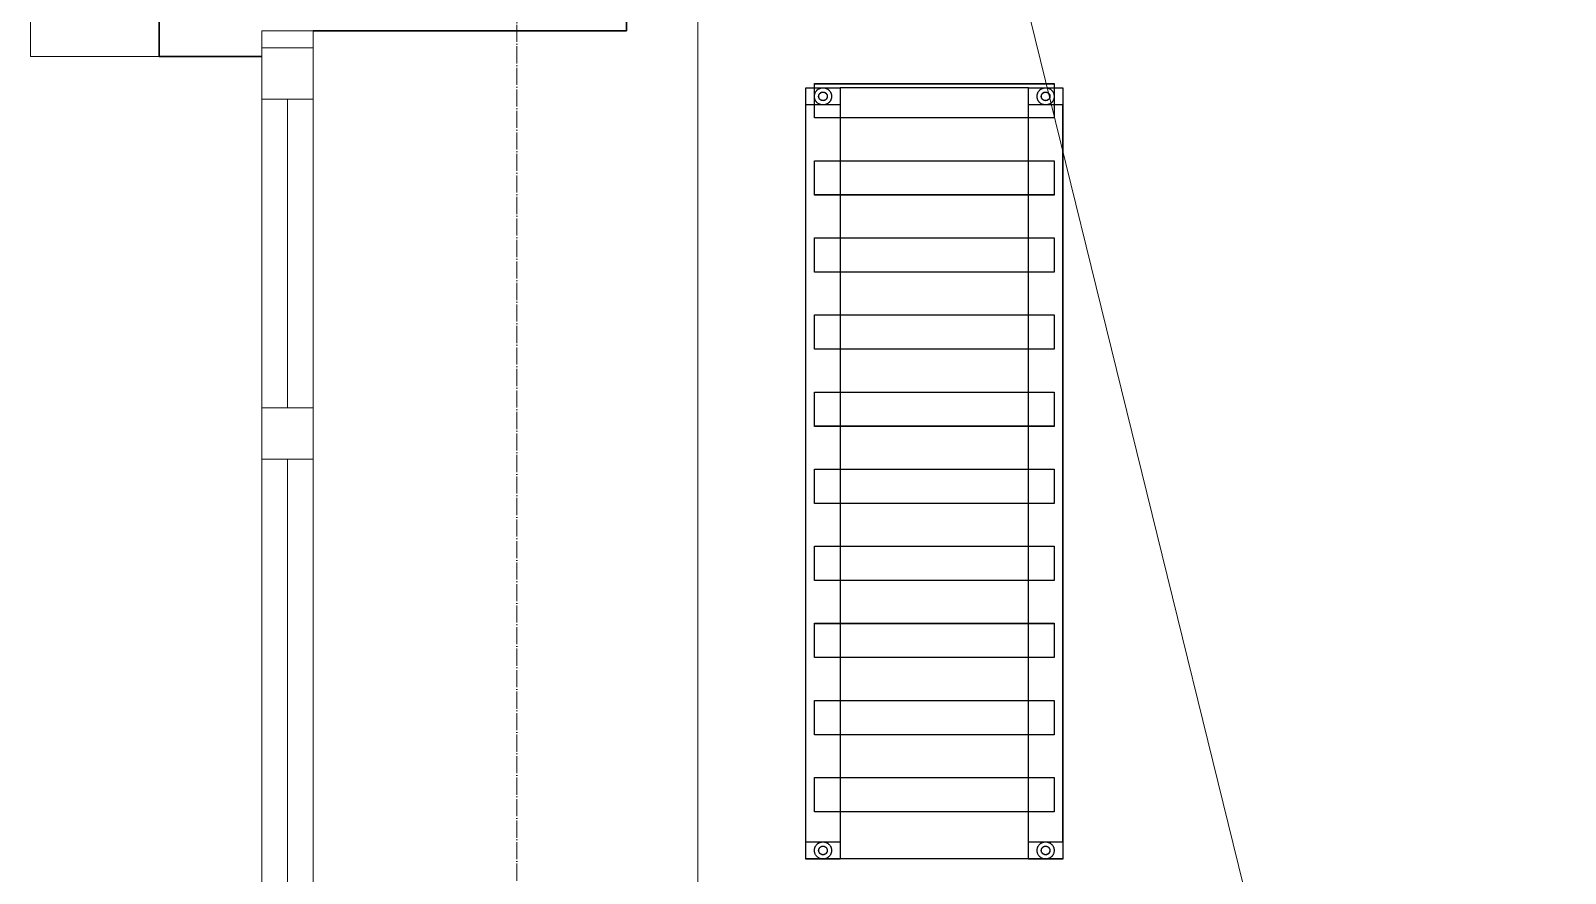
# Model space of a CAD drawing. Header units: millimetres. Extents: x -32 to 417638015, y -35 to 175284279.
# Drawn here: x 214976 to 216769, y 82515 to 83499 of the extents above; entities that cross this region are included whole.
import ezdxf
from ezdxf.enums import TextEntityAlignment as Align

# ---------------------------------------------------------------- set-up
doc = ezdxf.new("R2010")
doc.units = ezdxf.units.MM
doc.linetypes.add('ADSK_Линия сетки', pattern=[25, 20, -2.5, 0, -2.5])
for name, color, linetype, lineweight in [('_ Окна', 7, 'Continuous', 9), ('_ЭМ_ТХ_пищеблок', 7, 'Continuous', 30), ('Атрибут', 7, 'Continuous', 5), ('Окна', 7, 'Continuous', 9), ('Оси', 253, 'Continuous', 9), ('Перекрытие', 7, 'Continuous', 18), ('Стены внутренние', 7, 'Continuous', 18), ('Стены несущие', 7, 'Continuous', 30), ('Стены отделка', 7, 'Continuous', 30), ('Стены штриховка', 7, 'Continuous', 9), ('ШТРИХОВКА', 252, 'Continuous', 15)]:
    doc.layers.add(name, color=color, linetype=linetype, lineweight=lineweight)
doc.layers.add('PLAN', color=1, linetype='Continuous')
doc.layers.add('ЭОМ_Лотки рабочие', color=5, linetype='Continuous')
doc.styles.add('ISOCPEUR', font='isocpeur.ttf', dxfattribs={"width": 0.85, "height": 275})

# ---------------------------------------------------------------- blocks, each defined once
blk = doc.blocks.new('_ЭМ_ТХ_Пищеблок')
at = {"layer": 'PLAN', "color": 8}
for points in [[(52697.7, 33783.5), (52697.7, 33823.5), (52977.5, 33823.5), (52977.5, 33783.5), (52697.7, 33783.5)], [(52687.6, 33798.7), (52687.6, 33818.7)], [(52687.6, 33818.7), (52727.6, 33818.7)], [(52697.6, 33808.7), (52697.6, 33809.4), (52697.7, 33810), (52697.8, 33810.7), (52698, 33811.3), (52698.1, 33811.9), (52698.4, 33812.5), (52698.6, 33813.1), (52699, 33813.7), (52699.3, 33814.2), (52699.7, 33814.8), (52700.1, 33815.3), (52700.5, 33815.7), (52701, 33816.2), (52701.5, 33816.6), (52702, 33817), (52702.6, 33817.3), (52703.2, 33817.7), (52703.8, 33817.9), (52704.4, 33818.2), (52705, 33818.4), (52705.7, 33818.5), (52706.3, 33818.6), (52707, 33818.7), (52707.6, 33818.7), (52708.3, 33818.7), (52708.9, 33818.6), (52709.5, 33818.5), (52710.2, 33818.4), (52710.8, 33818.2), (52711.4, 33817.9), (52712, 33817.7), (52712.6, 33817.3), (52713.2, 33817), (52713.7, 33816.6), (52714.2, 33816.2), (52714.7, 33815.7), (52715.1, 33815.3), (52715.6, 33814.8), (52715.9, 33814.2), (52716.3, 33813.7), (52716.6, 33813.1), (52716.8, 33812.5), (52717.1, 33811.9), (52717.3, 33811.3), (52717.4, 33810.7), (52717.5, 33810), (52717.6, 33809.4), (52717.6, 33808.7)], [(52717.6, 33808.7), (52717.6, 33808), (52717.5, 33807.4), (52717.4, 33806.7), (52717.3, 33806.1), (52717.1, 33805.5), (52716.8, 33804.8), (52716.6, 33804.3), (52716.3, 33803.7), (52715.9, 33803.1), (52715.6, 33802.6), (52715.1, 33802.1), (52714.7, 33801.6), (52714.2, 33801.2), (52713.7, 33800.8), (52713.2, 33800.4), (52712.6, 33800), (52712, 33799.7), (52711.4, 33799.4), (52710.8, 33799.2), (52710.2, 33799), (52709.5, 33798.9), (52708.9, 33798.8), (52708.3, 33798.7), (52707.6, 33798.7), (52707, 33798.7), (52706.3, 33798.8), (52705.7, 33798.9), (52705, 33799), (52704.4, 33799.2), (52703.8, 33799.4), (52703.2, 33799.7), (52702.6, 33800), (52702, 33800.4), (52701.5, 33800.8), (52701, 33801.2), (52700.5, 33801.6), (52700.1, 33802.1), (52699.7, 33802.6), (52699.3, 33803.1), (52699, 33803.7), (52698.6, 33804.3), (52698.4, 33804.8), (52698.1, 33805.5), (52698, 33806.1), (52697.8, 33806.7), (52697.7, 33807.4), (52697.6, 33808), (52697.6, 33808.7)], [(52702.6, 33808.7), (52702.6, 33809), (52702.7, 33809.3), (52702.7, 33809.7), (52702.8, 33810), (52702.9, 33810.3), (52703, 33810.6), (52703.1, 33810.9), (52703.3, 33811.2), (52703.5, 33811.5), (52703.6, 33811.7), (52703.8, 33812), (52704.1, 33812.2), (52704.3, 33812.4), (52704.6, 33812.6), (52704.8, 33812.8), (52705.1, 33813), (52705.4, 33813.2), (52705.7, 33813.3), (52706, 33813.4), (52706.3, 33813.5), (52706.6, 33813.6), (52707, 33813.6), (52707.3, 33813.7), (52707.6, 33813.7), (52707.9, 33813.7), (52708.3, 33813.6), (52708.6, 33813.6), (52708.9, 33813.5), (52709.2, 33813.4), (52709.5, 33813.3), (52709.8, 33813.2), (52710.1, 33813), (52710.4, 33812.8), (52710.7, 33812.6), (52710.9, 33812.4), (52711.2, 33812.2), (52711.4, 33812), (52711.6, 33811.7), (52711.8, 33811.5), (52711.9, 33811.2), (52712.1, 33810.9), (52712.2, 33810.6), (52712.3, 33810.3), (52712.4, 33810), (52712.5, 33809.7), (52712.6, 33809.3), (52712.6, 33809), (52712.6, 33808.7)], [(52712.6, 33808.7), (52712.6, 33808.4), (52712.6, 33808), (52712.5, 33807.7), (52712.4, 33807.4), (52712.3, 33807.1), (52712.2, 33806.8), (52712.1, 33806.5), (52711.9, 33806.2), (52711.8, 33805.9), (52711.6, 33805.6), (52711.4, 33805.4), (52711.2, 33805.2), (52710.9, 33804.9), (52710.7, 33804.7), (52710.4, 33804.5), (52710.1, 33804.4), (52709.8, 33804.2), (52709.5, 33804.1), (52709.2, 33803.9), (52708.9, 33803.9), (52708.6, 33803.8), (52708.3, 33803.7), (52707.9, 33803.7), (52707.6, 33803.7), (52707.3, 33803.7), (52707, 33803.7), (52706.6, 33803.8), (52706.3, 33803.9), (52706, 33803.9), (52705.7, 33804.1), (52705.4, 33804.2), (52705.1, 33804.4), (52704.8, 33804.5), (52704.6, 33804.7), (52704.3, 33804.9), (52704.1, 33805.2), (52703.8, 33805.4), (52703.6, 33805.6), (52703.5, 33805.9), (52703.3, 33806.2), (52703.1, 33806.5), (52703, 33806.8), (52702.9, 33807.1), (52702.8, 33807.4), (52702.7, 33807.7), (52702.7, 33808), (52702.6, 33808.4), (52702.6, 33808.7)], [(52727.6, 33818.7), (52727.6, 33798.7)], [(52947.6, 33818.6), (52727.6, 33818.6)], [(52947.6, 33798.7), (52947.6, 33818.7)], [(52947.6, 33818.7), (52987.6, 33818.7)], [(52957.6, 33808.7), (52957.6, 33809.4), (52957.7, 33810), (52957.8, 33810.7), (52958, 33811.3), (52958.1, 33811.9), (52958.4, 33812.5), (52958.6, 33813.1), (52959, 33813.7), (52959.3, 33814.2), (52959.7, 33814.8), (52960.1, 33815.3), (52960.5, 33815.7), (52961, 33816.2), (52961.5, 33816.6), (52962, 33817), (52962.6, 33817.3), (52963.2, 33817.7), (52963.8, 33817.9), (52964.4, 33818.2), (52965, 33818.4), (52965.7, 33818.5), (52966.3, 33818.6), (52967, 33818.7), (52967.6, 33818.7), (52968.3, 33818.7), (52968.9, 33818.6), (52969.5, 33818.5), (52970.2, 33818.4), (52970.8, 33818.2), (52971.4, 33817.9), (52972, 33817.7), (52972.6, 33817.3), (52973.2, 33817), (52973.7, 33816.6), (52974.2, 33816.2), (52974.7, 33815.7), (52975.1, 33815.3), (52975.6, 33814.8), (52975.9, 33814.2), (52976.3, 33813.7), (52976.6, 33813.1), (52976.8, 33812.5), (52977.1, 33811.9), (52977.3, 33811.3), (52977.4, 33810.7), (52977.5, 33810), (52977.6, 33809.4), (52977.6, 33808.7)], [(52977.6, 33808.7), (52977.6, 33808), (52977.5, 33807.4), (52977.4, 33806.7), (52977.3, 33806.1), (52977.1, 33805.5), (52976.8, 33804.8), (52976.6, 33804.3), (52976.3, 33803.7), (52975.9, 33803.1), (52975.6, 33802.6), (52975.1, 33802.1), (52974.7, 33801.6), (52974.2, 33801.2), (52973.7, 33800.8), (52973.2, 33800.4), (52972.6, 33800), (52972, 33799.7), (52971.4, 33799.4), (52970.8, 33799.2), (52970.2, 33799), (52969.5, 33798.9), (52968.9, 33798.8), (52968.3, 33798.7), (52967.6, 33798.7), (52967, 33798.7), (52966.3, 33798.8), (52965.7, 33798.9), (52965, 33799), (52964.4, 33799.2), (52963.8, 33799.4), (52963.2, 33799.7), (52962.6, 33800), (52962, 33800.4), (52961.5, 33800.8), (52961, 33801.2), (52960.5, 33801.6), (52960.1, 33802.1), (52959.7, 33802.6), (52959.3, 33803.1), (52959, 33803.7), (52958.6, 33804.3), (52958.4, 33804.8), (52958.1, 33805.5), (52958, 33806.1), (52957.8, 33806.7), (52957.7, 33807.4), (52957.6, 33808), (52957.6, 33808.7)], [(52962.6, 33808.7), (52962.6, 33809), (52962.7, 33809.3), (52962.7, 33809.7), (52962.8, 33810), (52962.9, 33810.3), (52963, 33810.6), (52963.1, 33810.9), (52963.3, 33811.2), (52963.5, 33811.5), (52963.6, 33811.7), (52963.8, 33812), (52964.1, 33812.2), (52964.3, 33812.4), (52964.6, 33812.6), (52964.8, 33812.8), (52965.1, 33813), (52965.4, 33813.2), (52965.7, 33813.3), (52966, 33813.4), (52966.3, 33813.5), (52966.6, 33813.6), (52967, 33813.6), (52967.3, 33813.7), (52967.6, 33813.7), (52967.9, 33813.7), (52968.3, 33813.6), (52968.6, 33813.6), (52968.9, 33813.5), (52969.2, 33813.4), (52969.5, 33813.3), (52969.8, 33813.2), (52970.1, 33813), (52970.4, 33812.8), (52970.7, 33812.6), (52970.9, 33812.4), (52971.2, 33812.2), (52971.4, 33812), (52971.6, 33811.7), (52971.8, 33811.5), (52971.9, 33811.2), (52972.1, 33810.9), (52972.2, 33810.6), (52972.3, 33810.3), (52972.4, 33810), (52972.5, 33809.7), (52972.6, 33809.3), (52972.6, 33809), (52972.6, 33808.7)], [(52972.6, 33808.7), (52972.6, 33808.4), (52972.6, 33808), (52972.5, 33807.7), (52972.4, 33807.4), (52972.3, 33807.1), (52972.2, 33806.8), (52972.1, 33806.5), (52971.9, 33806.2), (52971.8, 33805.9), (52971.6, 33805.6), (52971.4, 33805.4), (52971.2, 33805.2), (52970.9, 33804.9), (52970.7, 33804.7), (52970.4, 33804.5), (52970.1, 33804.4), (52969.8, 33804.2), (52969.5, 33804.1), (52969.2, 33803.9), (52968.9, 33803.9), (52968.6, 33803.8), (52968.3, 33803.7), (52967.9, 33803.7), (52967.6, 33803.7), (52967.3, 33803.7), (52967, 33803.7), (52966.6, 33803.8), (52966.3, 33803.9), (52966, 33803.9), (52965.7, 33804.1), (52965.4, 33804.2), (52965.1, 33804.4), (52964.8, 33804.5), (52964.6, 33804.7), (52964.3, 33804.9), (52964.1, 33805.2), (52963.8, 33805.4), (52963.6, 33805.6), (52963.5, 33805.9), (52963.3, 33806.2), (52963.1, 33806.5), (52963, 33806.8), (52962.9, 33807.1), (52962.8, 33807.4), (52962.7, 33807.7), (52962.7, 33808), (52962.6, 33808.4), (52962.6, 33808.7)], [(52987.6, 33818.7), (52987.6, 33798.7)], [(52727.6, 33798.7), (52687.6, 33798.7)], [(52687.6, 32938.7), (52687.6, 33798.7)], [(52687.7, 32938.7), (52687.7, 33798.7)], [(52727.6, 33798.7), (52727.6, 32938.7)], [(52987.6, 33798.7), (52947.6, 33798.7)], [(52947.6, 32938.7), (52947.6, 33798.7)], [(52987.5, 33798.7), (52987.5, 32938.7)], [(52987.6, 33798.7), (52987.6, 32938.7)], [(52697.7, 33693.6), (52697.7, 33733.6), (52977.5, 33733.6), (52977.5, 33693.6), (52697.7, 33693.6)], [(52697.7, 33603.6), (52697.7, 33643.6), (52977.5, 33643.6), (52977.5, 33603.6), (52697.7, 33603.6)], [(52697.7, 33513.6), (52697.7, 33553.6), (52977.5, 33553.6), (52977.5, 33513.6), (52697.7, 33513.6)], [(52697.7, 33423.6), (52697.7, 33463.6), (52977.5, 33463.6), (52977.5, 33423.6), (52697.7, 33423.6)], [(52697.7, 33333.7), (52697.7, 33373.7), (52977.5, 33373.7), (52977.5, 33333.7), (52697.7, 33333.7)], [(52697.7, 33243.7), (52697.7, 33283.7), (52977.5, 33283.7), (52977.5, 33243.7), (52697.7, 33243.7)], [(52697.7, 33153.7), (52697.7, 33193.7), (52977.5, 33193.7), (52977.5, 33153.7), (52697.7, 33153.7)], [(52697.7, 33063.7), (52697.7, 33103.7), (52977.5, 33103.7), (52977.5, 33063.7), (52697.7, 33063.7)], [(52697.7, 32973.8), (52697.7, 33013.8), (52977.5, 33013.8), (52977.5, 32973.8), (52697.7, 32973.8)], [(52687.6, 32918.7), (52687.6, 32938.7)], [(52687.6, 32938.7), (52727.6, 32938.7)], [(52697.6, 32928.7), (52697.6, 32929.4), (52697.7, 32930), (52697.8, 32930.7), (52698, 32931.3), (52698.1, 32931.9), (52698.4, 32932.5), (52698.6, 32933.1), (52699, 32933.7), (52699.3, 32934.2), (52699.7, 32934.8), (52700.1, 32935.3), (52700.5, 32935.7), (52701, 32936.2), (52701.5, 32936.6), (52702, 32937), (52702.6, 32937.3), (52703.2, 32937.7), (52703.8, 32937.9), (52704.4, 32938.2), (52705, 32938.4), (52705.7, 32938.5), (52706.3, 32938.6), (52707, 32938.7), (52707.6, 32938.7), (52708.3, 32938.7), (52708.9, 32938.6), (52709.5, 32938.5), (52710.2, 32938.4), (52710.8, 32938.2), (52711.4, 32937.9), (52712, 32937.7), (52712.6, 32937.3), (52713.2, 32937), (52713.7, 32936.6), (52714.2, 32936.2), (52714.7, 32935.7), (52715.1, 32935.3), (52715.6, 32934.8), (52715.9, 32934.2), (52716.3, 32933.7), (52716.6, 32933.1), (52716.8, 32932.5), (52717.1, 32931.9), (52717.3, 32931.3), (52717.4, 32930.7), (52717.5, 32930), (52717.6, 32929.4), (52717.6, 32928.7)], [(52717.6, 32928.7), (52717.6, 32928), (52717.5, 32927.4), (52717.4, 32926.7), (52717.3, 32926.1), (52717.1, 32925.5), (52716.8, 32924.8), (52716.6, 32924.3), (52716.3, 32923.7), (52715.9, 32923.1), (52715.6, 32922.6), (52715.1, 32922.1), (52714.7, 32921.6), (52714.2, 32921.2), (52713.7, 32920.8), (52713.2, 32920.4), (52712.6, 32920), (52712, 32919.7), (52711.4, 32919.4), (52710.8, 32919.2), (52710.2, 32919), (52709.5, 32918.9), (52708.9, 32918.8), (52708.3, 32918.7), (52707.6, 32918.7), (52707, 32918.7), (52706.3, 32918.8), (52705.7, 32918.9), (52705, 32919), (52704.4, 32919.2), (52703.8, 32919.4), (52703.2, 32919.7), (52702.6, 32920), (52702, 32920.4), (52701.5, 32920.8), (52701, 32921.2), (52700.5, 32921.6), (52700.1, 32922.1), (52699.7, 32922.6), (52699.3, 32923.1), (52699, 32923.7), (52698.6, 32924.3), (52698.4, 32924.8), (52698.1, 32925.5), (52698, 32926.1), (52697.8, 32926.7), (52697.7, 32927.4), (52697.6, 32928), (52697.6, 32928.7)], [(52702.6, 32928.7), (52702.6, 32929), (52702.7, 32929.3), (52702.7, 32929.7), (52702.8, 32930), (52702.9, 32930.3), (52703, 32930.6), (52703.1, 32930.9), (52703.3, 32931.2), (52703.5, 32931.5), (52703.6, 32931.7), (52703.8, 32932), (52704.1, 32932.2), (52704.3, 32932.4), (52704.6, 32932.6), (52704.8, 32932.8), (52705.1, 32933), (52705.4, 32933.2), (52705.7, 32933.3), (52706, 32933.4), (52706.3, 32933.5), (52706.6, 32933.6), (52707, 32933.6), (52707.3, 32933.7), (52707.6, 32933.7), (52707.9, 32933.7), (52708.3, 32933.6), (52708.6, 32933.6), (52708.9, 32933.5), (52709.2, 32933.4), (52709.5, 32933.3), (52709.8, 32933.2), (52710.1, 32933), (52710.4, 32932.8), (52710.7, 32932.6), (52710.9, 32932.4), (52711.2, 32932.2), (52711.4, 32932), (52711.6, 32931.7), (52711.8, 32931.5), (52711.9, 32931.2), (52712.1, 32930.9), (52712.2, 32930.6), (52712.3, 32930.3), (52712.4, 32930), (52712.5, 32929.7), (52712.6, 32929.3), (52712.6, 32929), (52712.6, 32928.7)], [(52712.6, 32928.7), (52712.6, 32928.4), (52712.6, 32928), (52712.5, 32927.7), (52712.4, 32927.4), (52712.3, 32927.1), (52712.2, 32926.8), (52712.1, 32926.5), (52711.9, 32926.2), (52711.8, 32925.9), (52711.6, 32925.6), (52711.4, 32925.4), (52711.2, 32925.2), (52710.9, 32924.9), (52710.7, 32924.7), (52710.4, 32924.5), (52710.1, 32924.4), (52709.8, 32924.2), (52709.5, 32924.1), (52709.2, 32923.9), (52708.9, 32923.9), (52708.6, 32923.8), (52708.3, 32923.7), (52707.9, 32923.7), (52707.6, 32923.7), (52707.3, 32923.7), (52707, 32923.7), (52706.6, 32923.8), (52706.3, 32923.9), (52706, 32923.9), (52705.7, 32924.1), (52705.4, 32924.2), (52705.1, 32924.4), (52704.8, 32924.5), (52704.6, 32924.7), (52704.3, 32924.9), (52704.1, 32925.2), (52703.8, 32925.4), (52703.6, 32925.6), (52703.5, 32925.9), (52703.3, 32926.2), (52703.1, 32926.5), (52703, 32926.8), (52702.9, 32927.1), (52702.8, 32927.4), (52702.7, 32927.7), (52702.7, 32928), (52702.6, 32928.4), (52702.6, 32928.7)], [(52727.6, 32938.7), (52727.6, 32918.7)], [(52947.6, 32938.7), (52987.6, 32938.7)], [(52947.6, 32918.7), (52947.6, 32938.7)], [(52957.6, 32928.7), (52957.6, 32929.4), (52957.7, 32930), (52957.8, 32930.7), (52958, 32931.3), (52958.1, 32931.9), (52958.4, 32932.5), (52958.6, 32933.1), (52959, 32933.7), (52959.3, 32934.2), (52959.7, 32934.8), (52960.1, 32935.3), (52960.5, 32935.7), (52961, 32936.2), (52961.5, 32936.6), (52962, 32937), (52962.6, 32937.3), (52963.2, 32937.7), (52963.8, 32937.9), (52964.4, 32938.2), (52965, 32938.4), (52965.7, 32938.5), (52966.3, 32938.6), (52967, 32938.7), (52967.6, 32938.7), (52968.3, 32938.7), (52968.9, 32938.6), (52969.5, 32938.5), (52970.2, 32938.4), (52970.8, 32938.2), (52971.4, 32937.9), (52972, 32937.7), (52972.6, 32937.3), (52973.2, 32937), (52973.7, 32936.6), (52974.2, 32936.2), (52974.7, 32935.7), (52975.1, 32935.3), (52975.6, 32934.8), (52975.9, 32934.2), (52976.3, 32933.7), (52976.6, 32933.1), (52976.8, 32932.5), (52977.1, 32931.9), (52977.3, 32931.3), (52977.4, 32930.7), (52977.5, 32930), (52977.6, 32929.4), (52977.6, 32928.7)], [(52977.6, 32928.7), (52977.6, 32928), (52977.5, 32927.4), (52977.4, 32926.7), (52977.3, 32926.1), (52977.1, 32925.5), (52976.8, 32924.8), (52976.6, 32924.3), (52976.3, 32923.7), (52975.9, 32923.1), (52975.6, 32922.6), (52975.1, 32922.1), (52974.7, 32921.6), (52974.2, 32921.2), (52973.7, 32920.8), (52973.2, 32920.4), (52972.6, 32920), (52972, 32919.7), (52971.4, 32919.4), (52970.8, 32919.2), (52970.2, 32919), (52969.5, 32918.9), (52968.9, 32918.8), (52968.3, 32918.7), (52967.6, 32918.7), (52967, 32918.7), (52966.3, 32918.8), (52965.7, 32918.9), (52965, 32919), (52964.4, 32919.2), (52963.8, 32919.4), (52963.2, 32919.7), (52962.6, 32920), (52962, 32920.4), (52961.5, 32920.8), (52961, 32921.2), (52960.5, 32921.6), (52960.1, 32922.1), (52959.7, 32922.6), (52959.3, 32923.1), (52959, 32923.7), (52958.6, 32924.3), (52958.4, 32924.8), (52958.1, 32925.5), (52958, 32926.1), (52957.8, 32926.7), (52957.7, 32927.4), (52957.6, 32928), (52957.6, 32928.7)], [(52962.6, 32928.7), (52962.6, 32929), (52962.7, 32929.3), (52962.7, 32929.7), (52962.8, 32930), (52962.9, 32930.3), (52963, 32930.6), (52963.1, 32930.9), (52963.3, 32931.2), (52963.5, 32931.5), (52963.6, 32931.7), (52963.8, 32932), (52964.1, 32932.2), (52964.3, 32932.4), (52964.6, 32932.6), (52964.8, 32932.8), (52965.1, 32933), (52965.4, 32933.2), (52965.7, 32933.3), (52966, 32933.4), (52966.3, 32933.5), (52966.6, 32933.6), (52967, 32933.6), (52967.3, 32933.7), (52967.6, 32933.7), (52967.9, 32933.7), (52968.3, 32933.6), (52968.6, 32933.6), (52968.9, 32933.5), (52969.2, 32933.4), (52969.5, 32933.3), (52969.8, 32933.2), (52970.1, 32933), (52970.4, 32932.8), (52970.7, 32932.6), (52970.9, 32932.4), (52971.2, 32932.2), (52971.4, 32932), (52971.6, 32931.7), (52971.8, 32931.5), (52971.9, 32931.2), (52972.1, 32930.9), (52972.2, 32930.6), (52972.3, 32930.3), (52972.4, 32930), (52972.5, 32929.7), (52972.6, 32929.3), (52972.6, 32929), (52972.6, 32928.7)], [(52972.6, 32928.7), (52972.6, 32928.4), (52972.6, 32928), (52972.5, 32927.7), (52972.4, 32927.4), (52972.3, 32927.1), (52972.2, 32926.8), (52972.1, 32926.5), (52971.9, 32926.2), (52971.8, 32925.9), (52971.6, 32925.6), (52971.4, 32925.4), (52971.2, 32925.2), (52970.9, 32924.9), (52970.7, 32924.7), (52970.4, 32924.5), (52970.1, 32924.4), (52969.8, 32924.2), (52969.5, 32924.1), (52969.2, 32923.9), (52968.9, 32923.9), (52968.6, 32923.8), (52968.3, 32923.7), (52967.9, 32923.7), (52967.6, 32923.7), (52967.3, 32923.7), (52967, 32923.7), (52966.6, 32923.8), (52966.3, 32923.9), (52966, 32923.9), (52965.7, 32924.1), (52965.4, 32924.2), (52965.1, 32924.4), (52964.8, 32924.5), (52964.6, 32924.7), (52964.3, 32924.9), (52964.1, 32925.2), (52963.8, 32925.4), (52963.6, 32925.6), (52963.5, 32925.9), (52963.3, 32926.2), (52963.1, 32926.5), (52963, 32926.8), (52962.9, 32927.1), (52962.8, 32927.4), (52962.7, 32927.7), (52962.7, 32928), (52962.6, 32928.4), (52962.6, 32928.7)], [(52987.6, 32938.7), (52987.6, 32918.7)], [(52727.6, 32918.7), (52687.6, 32918.7)], [(52947.6, 32918.8), (52727.6, 32918.8)], [(52987.6, 32918.7), (52947.6, 32918.7)]]:
    blk.add_lwpolyline(points, dxfattribs=at)
at = {"layer": 'Атрибут', "color": 8, "style": 'ISOCPEUR', "width": 0.85}
blk.add_attdef('№_ПОЗИЦИИ', text='', height=150, rotation=90, dxfattribs=at).set_placement((58331.7, 39155.2), align=Align.MIDDLE_CENTER)
blk = doc.blocks.new('ТХ пищеблок....')
at = {"layer": 'PLAN', "color": 8}
for points in [[(22.3, 18466.5), (22.3, 18486.5)], [(22.3, 18486.5), (62.3, 18486.5)], [(32.3, 18476.5), (32.3, 18477.2), (32.4, 18477.9), (32.5, 18478.5), (32.7, 18479.2), (32.9, 18479.8), (33.1, 18480.4), (33.4, 18481), (33.7, 18481.5), (34, 18482.1), (34.4, 18482.6), (34.8, 18483.1), (35.2, 18483.6), (35.7, 18484), (36.2, 18484.5), (36.8, 18484.9), (37.3, 18485.2), (37.9, 18485.5), (38.5, 18485.8), (39.1, 18486), (39.8, 18486.2), (40.4, 18486.4), (41, 18486.5), (41.7, 18486.5), (42.3, 18486.5), (43, 18486.5), (43.6, 18486.5), (44.3, 18486.4), (44.9, 18486.2), (45.5, 18486), (46.1, 18485.8), (46.7, 18485.5), (47.3, 18485.2), (47.9, 18484.9), (48.4, 18484.5), (48.9, 18484), (49.4, 18483.6), (49.9, 18483.1), (50.3, 18482.6), (50.6, 18482.1), (51, 18481.5), (51.3, 18481), (51.6, 18480.4), (51.8, 18479.8), (52, 18479.2), (52.1, 18478.5), (52.2, 18477.9), (52.3, 18477.2), (52.3, 18476.5)], [(32.4, 18451.4), (32.4, 18491.4), (312.2, 18491.4), (312.2, 18451.4), (32.4, 18451.4)], [(37.3, 18476.5), (37.3, 18476.9), (37.4, 18477.2), (37.4, 18477.5), (37.5, 18477.8), (37.6, 18478.2), (37.7, 18478.5), (37.8, 18478.8), (38, 18479), (38.2, 18479.3), (38.3, 18479.6), (38.6, 18479.8), (38.8, 18480.1), (39, 18480.3), (39.3, 18480.5), (39.5, 18480.7), (39.8, 18480.9), (40.1, 18481), (40.4, 18481.2), (40.7, 18481.3), (41, 18481.4), (41.4, 18481.5), (41.7, 18481.5), (42, 18481.5), (42.3, 18481.5), (42.6, 18481.5), (43, 18481.5), (43.3, 18481.5), (43.6, 18481.4), (43.9, 18481.3), (44.2, 18481.2), (44.5, 18481), (44.8, 18480.9), (45.1, 18480.7), (45.4, 18480.5), (45.6, 18480.3), (45.9, 18480.1), (46.1, 18479.8), (46.3, 18479.6), (46.5, 18479.3), (46.7, 18479), (46.8, 18478.8), (46.9, 18478.5), (47.1, 18478.2), (47.1, 18477.8), (47.2, 18477.5), (47.3, 18477.2), (47.3, 18476.9), (47.3, 18476.5)], [(62.3, 18486.5), (62.3, 18466.5)], [(282.3, 18486.4), (62.3, 18486.4)], [(282.3, 18466.5), (282.3, 18486.5)], [(282.3, 18486.5), (322.3, 18486.5)], [(292.3, 18476.5), (292.3, 18477.2), (292.4, 18477.9), (292.5, 18478.5), (292.7, 18479.2), (292.9, 18479.8), (293.1, 18480.4), (293.4, 18481), (293.7, 18481.5), (294, 18482.1), (294.4, 18482.6), (294.8, 18483.1), (295.2, 18483.6), (295.7, 18484), (296.2, 18484.5), (296.8, 18484.9), (297.3, 18485.2), (297.9, 18485.5), (298.5, 18485.8), (299.1, 18486), (299.8, 18486.2), (300.4, 18486.4), (301, 18486.5), (301.7, 18486.5), (302.3, 18486.5), (303, 18486.5), (303.6, 18486.5), (304.3, 18486.4), (304.9, 18486.2), (305.5, 18486), (306.1, 18485.8), (306.7, 18485.5), (307.3, 18485.2), (307.9, 18484.9), (308.4, 18484.5), (308.9, 18484), (309.4, 18483.6), (309.9, 18483.1), (310.3, 18482.6), (310.6, 18482.1), (311, 18481.5), (311.3, 18481), (311.6, 18480.4), (311.8, 18479.8), (312, 18479.2), (312.1, 18478.5), (312.2, 18477.9), (312.3, 18477.2), (312.3, 18476.5)], [(297.3, 18476.5), (297.3, 18476.9), (297.4, 18477.2), (297.4, 18477.5), (297.5, 18477.8), (297.6, 18478.2), (297.7, 18478.5), (297.8, 18478.8), (298, 18479), (298.2, 18479.3), (298.3, 18479.6), (298.6, 18479.8), (298.8, 18480.1), (299, 18480.3), (299.3, 18480.5), (299.5, 18480.7), (299.8, 18480.9), (300.1, 18481), (300.4, 18481.2), (300.7, 18481.3), (301, 18481.4), (301.4, 18481.5), (301.7, 18481.5), (302, 18481.5), (302.3, 18481.5), (302.6, 18481.5), (303, 18481.5), (303.3, 18481.5), (303.6, 18481.4), (303.9, 18481.3), (304.2, 18481.2), (304.5, 18481), (304.8, 18480.9), (305.1, 18480.7), (305.4, 18480.5), (305.6, 18480.3), (305.9, 18480.1), (306.1, 18479.8), (306.3, 18479.6), (306.5, 18479.3), (306.7, 18479), (306.8, 18478.8), (306.9, 18478.5), (307.1, 18478.2), (307.1, 18477.8), (307.2, 18477.5), (307.3, 18477.2), (307.3, 18476.9), (307.3, 18476.5)], [(322.3, 18486.5), (322.3, 18466.5)], [(62.3, 18466.5), (22.3, 18466.5)], [(22.3, 17606.5), (22.3, 18466.5)], [(22.4, 17606.5), (22.4, 18466.5)], [(52.3, 18476.5), (52.3, 18475.9), (52.2, 18475.2), (52.1, 18474.6), (52, 18473.9), (51.8, 18473.3), (51.6, 18472.7), (51.3, 18472.1), (51, 18471.5), (50.6, 18471), (50.3, 18470.5), (49.9, 18470), (49.4, 18469.5), (48.9, 18469), (48.4, 18468.6), (47.9, 18468.2), (47.3, 18467.9), (46.7, 18467.6), (46.1, 18467.3), (45.5, 18467.1), (44.9, 18466.9), (44.3, 18466.7), (43.6, 18466.6), (43, 18466.6), (42.3, 18466.5), (41.7, 18466.6), (41, 18466.6), (40.4, 18466.7), (39.8, 18466.9), (39.1, 18467.1), (38.5, 18467.3), (37.9, 18467.6), (37.3, 18467.9), (36.8, 18468.2), (36.2, 18468.6), (35.7, 18469), (35.2, 18469.5), (34.8, 18470), (34.4, 18470.5), (34, 18471), (33.7, 18471.5), (33.4, 18472.1), (33.1, 18472.7), (32.9, 18473.3), (32.7, 18473.9), (32.5, 18474.6), (32.4, 18475.2), (32.3, 18475.9), (32.3, 18476.5)], [(47.3, 18476.5), (47.3, 18476.2), (47.3, 18475.9), (47.2, 18475.6), (47.1, 18475.2), (47.1, 18474.9), (46.9, 18474.6), (46.8, 18474.3), (46.7, 18474), (46.5, 18473.8), (46.3, 18473.5), (46.1, 18473.3), (45.9, 18473), (45.6, 18472.8), (45.4, 18472.6), (45.1, 18472.4), (44.8, 18472.2), (44.5, 18472.1), (44.2, 18471.9), (43.9, 18471.8), (43.6, 18471.7), (43.3, 18471.6), (43, 18471.6), (42.6, 18471.6), (42.3, 18471.5), (42, 18471.6), (41.7, 18471.6), (41.4, 18471.6), (41, 18471.7), (40.7, 18471.8), (40.4, 18471.9), (40.1, 18472.1), (39.8, 18472.2), (39.5, 18472.4), (39.3, 18472.6), (39, 18472.8), (38.8, 18473), (38.6, 18473.3), (38.3, 18473.5), (38.2, 18473.8), (38, 18474), (37.8, 18474.3), (37.7, 18474.6), (37.6, 18474.9), (37.5, 18475.2), (37.4, 18475.6), (37.4, 18475.9), (37.3, 18476.2), (37.3, 18476.5)], [(62.3, 18466.5), (62.3, 17606.5)], [(322.3, 18466.5), (282.3, 18466.5)], [(282.3, 17606.5), (282.3, 18466.5)], [(312.3, 18476.5), (312.3, 18475.9), (312.2, 18475.2), (312.1, 18474.6), (312, 18473.9), (311.8, 18473.3), (311.6, 18472.7), (311.3, 18472.1), (311, 18471.5), (310.6, 18471), (310.3, 18470.5), (309.9, 18470), (309.4, 18469.5), (308.9, 18469), (308.4, 18468.6), (307.9, 18468.2), (307.3, 18467.9), (306.7, 18467.6), (306.1, 18467.3), (305.5, 18467.1), (304.9, 18466.9), (304.3, 18466.7), (303.6, 18466.6), (303, 18466.6), (302.3, 18466.5), (301.7, 18466.6), (301, 18466.6), (300.4, 18466.7), (299.8, 18466.9), (299.1, 18467.1), (298.5, 18467.3), (297.9, 18467.6), (297.3, 18467.9), (296.8, 18468.2), (296.2, 18468.6), (295.7, 18469), (295.2, 18469.5), (294.8, 18470), (294.4, 18470.5), (294, 18471), (293.7, 18471.5), (293.4, 18472.1), (293.1, 18472.7), (292.9, 18473.3), (292.7, 18473.9), (292.5, 18474.6), (292.4, 18475.2), (292.3, 18475.9), (292.3, 18476.5)], [(307.3, 18476.5), (307.3, 18476.2), (307.3, 18475.9), (307.2, 18475.6), (307.1, 18475.2), (307.1, 18474.9), (306.9, 18474.6), (306.8, 18474.3), (306.7, 18474), (306.5, 18473.8), (306.3, 18473.5), (306.1, 18473.3), (305.9, 18473), (305.6, 18472.8), (305.4, 18472.6), (305.1, 18472.4), (304.8, 18472.2), (304.5, 18472.1), (304.2, 18471.9), (303.9, 18471.8), (303.6, 18471.7), (303.3, 18471.6), (303, 18471.6), (302.6, 18471.6), (302.3, 18471.5), (302, 18471.6), (301.7, 18471.6), (301.4, 18471.6), (301, 18471.7), (300.7, 18471.8), (300.4, 18471.9), (300.1, 18472.1), (299.8, 18472.2), (299.5, 18472.4), (299.3, 18472.6), (299, 18472.8), (298.8, 18473), (298.6, 18473.3), (298.3, 18473.5), (298.2, 18473.8), (298, 18474), (297.8, 18474.3), (297.7, 18474.6), (297.6, 18474.9), (297.5, 18475.2), (297.4, 18475.6), (297.4, 18475.9), (297.3, 18476.2), (297.3, 18476.5)], [(322.2, 18466.5), (322.2, 17606.5)], [(322.3, 18466.5), (322.3, 17606.5)], [(32.4, 18361.4), (32.4, 18401.4), (312.2, 18401.4), (312.2, 18361.4), (32.4, 18361.4)], [(32.4, 18271.4), (32.4, 18311.4), (312.2, 18311.4), (312.2, 18271.4), (32.4, 18271.4)], [(32.4, 18181.5), (32.4, 18221.5), (312.2, 18221.5), (312.2, 18181.5), (32.4, 18181.5)], [(32.4, 18091.5), (32.4, 18131.5), (312.2, 18131.5), (312.2, 18091.5), (32.4, 18091.5)], [(32.4, 18001.5), (32.4, 18041.5), (312.2, 18041.5), (312.2, 18001.5), (32.4, 18001.5)], [(32.4, 17911.5), (32.4, 17951.5), (312.2, 17951.5), (312.2, 17911.5), (32.4, 17911.5)], [(32.4, 17821.6), (32.4, 17861.6), (312.2, 17861.6), (312.2, 17821.6), (32.4, 17821.6)], [(32.4, 17731.6), (32.4, 17771.6), (312.2, 17771.6), (312.2, 17731.6), (32.4, 17731.6)], [(32.4, 17641.6), (32.4, 17681.6), (312.2, 17681.6), (312.2, 17641.6), (32.4, 17641.6)], [(22.3, 17586.5), (22.3, 17606.5)], [(22.3, 17606.5), (62.3, 17606.5)], [(32.3, 17596.5), (32.3, 17597.2), (32.4, 17597.9), (32.5, 17598.5), (32.7, 17599.2), (32.9, 17599.8), (33.1, 17600.4), (33.4, 17601), (33.7, 17601.5), (34, 17602.1), (34.4, 17602.6), (34.8, 17603.1), (35.2, 17603.6), (35.7, 17604), (36.2, 17604.5), (36.8, 17604.9), (37.3, 17605.2), (37.9, 17605.5), (38.5, 17605.8), (39.1, 17606), (39.8, 17606.2), (40.4, 17606.4), (41, 17606.5), (41.7, 17606.5), (42.3, 17606.5), (43, 17606.5), (43.6, 17606.5), (44.3, 17606.4), (44.9, 17606.2), (45.5, 17606), (46.1, 17605.8), (46.7, 17605.5), (47.3, 17605.2), (47.9, 17604.9), (48.4, 17604.5), (48.9, 17604), (49.4, 17603.6), (49.9, 17603.1), (50.3, 17602.6), (50.6, 17602.1), (51, 17601.5), (51.3, 17601), (51.6, 17600.4), (51.8, 17599.8), (52, 17599.2), (52.1, 17598.5), (52.2, 17597.9), (52.3, 17597.2), (52.3, 17596.5)], [(37.3, 17596.5), (37.3, 17596.9), (37.4, 17597.2), (37.4, 17597.5), (37.5, 17597.8), (37.6, 17598.2), (37.7, 17598.5), (37.8, 17598.8), (38, 17599), (38.2, 17599.3), (38.3, 17599.6), (38.6, 17599.8), (38.8, 17600.1), (39, 17600.3), (39.3, 17600.5), (39.5, 17600.7), (39.8, 17600.9), (40.1, 17601), (40.4, 17601.2), (40.7, 17601.3), (41, 17601.4), (41.4, 17601.5), (41.7, 17601.5), (42, 17601.5), (42.3, 17601.5), (42.6, 17601.5), (43, 17601.5), (43.3, 17601.5), (43.6, 17601.4), (43.9, 17601.3), (44.2, 17601.2), (44.5, 17601), (44.8, 17600.9), (45.1, 17600.7), (45.4, 17600.5), (45.6, 17600.3), (45.9, 17600.1), (46.1, 17599.8), (46.3, 17599.6), (46.5, 17599.3), (46.7, 17599), (46.8, 17598.8), (46.9, 17598.5), (47.1, 17598.2), (47.1, 17597.8), (47.2, 17597.5), (47.3, 17597.2), (47.3, 17596.9), (47.3, 17596.5)], [(62.3, 17606.5), (62.3, 17586.5)], [(282.3, 17606.5), (322.3, 17606.5)], [(282.3, 17586.5), (282.3, 17606.5)], [(292.3, 17596.5), (292.3, 17597.2), (292.4, 17597.9), (292.5, 17598.5), (292.7, 17599.2), (292.9, 17599.8), (293.1, 17600.4), (293.4, 17601), (293.7, 17601.5), (294, 17602.1), (294.4, 17602.6), (294.8, 17603.1), (295.2, 17603.6), (295.7, 17604), (296.2, 17604.5), (296.8, 17604.9), (297.3, 17605.2), (297.9, 17605.5), (298.5, 17605.8), (299.1, 17606), (299.8, 17606.2), (300.4, 17606.4), (301, 17606.5), (301.7, 17606.5), (302.3, 17606.5), (303, 17606.5), (303.6, 17606.5), (304.3, 17606.4), (304.9, 17606.2), (305.5, 17606), (306.1, 17605.8), (306.7, 17605.5), (307.3, 17605.2), (307.9, 17604.9), (308.4, 17604.5), (308.9, 17604), (309.4, 17603.6), (309.9, 17603.1), (310.3, 17602.6), (310.6, 17602.1), (311, 17601.5), (311.3, 17601), (311.6, 17600.4), (311.8, 17599.8), (312, 17599.2), (312.1, 17598.5), (312.2, 17597.9), (312.3, 17597.2), (312.3, 17596.5)], [(297.3, 17596.5), (297.3, 17596.9), (297.4, 17597.2), (297.4, 17597.5), (297.5, 17597.8), (297.6, 17598.2), (297.7, 17598.5), (297.8, 17598.8), (298, 17599), (298.2, 17599.3), (298.3, 17599.6), (298.6, 17599.8), (298.8, 17600.1), (299, 17600.3), (299.3, 17600.5), (299.5, 17600.7), (299.8, 17600.9), (300.1, 17601), (300.4, 17601.2), (300.7, 17601.3), (301, 17601.4), (301.4, 17601.5), (301.7, 17601.5), (302, 17601.5), (302.3, 17601.5), (302.6, 17601.5), (303, 17601.5), (303.3, 17601.5), (303.6, 17601.4), (303.9, 17601.3), (304.2, 17601.2), (304.5, 17601), (304.8, 17600.9), (305.1, 17600.7), (305.4, 17600.5), (305.6, 17600.3), (305.9, 17600.1), (306.1, 17599.8), (306.3, 17599.6), (306.5, 17599.3), (306.7, 17599), (306.8, 17598.8), (306.9, 17598.5), (307.1, 17598.2), (307.1, 17597.8), (307.2, 17597.5), (307.3, 17597.2), (307.3, 17596.9), (307.3, 17596.5)], [(322.3, 17606.5), (322.3, 17586.5)], [(62.3, 17586.5), (22.3, 17586.5)], [(52.3, 17596.5), (52.3, 17595.9), (52.2, 17595.2), (52.1, 17594.6), (52, 17593.9), (51.8, 17593.3), (51.6, 17592.7), (51.3, 17592.1), (51, 17591.5), (50.6, 17591), (50.3, 17590.5), (49.9, 17590), (49.4, 17589.5), (48.9, 17589), (48.4, 17588.6), (47.9, 17588.2), (47.3, 17587.9), (46.7, 17587.6), (46.1, 17587.3), (45.5, 17587.1), (44.9, 17586.9), (44.3, 17586.7), (43.6, 17586.6), (43, 17586.6), (42.3, 17586.5), (41.7, 17586.6), (41, 17586.6), (40.4, 17586.7), (39.8, 17586.9), (39.1, 17587.1), (38.5, 17587.3), (37.9, 17587.6), (37.3, 17587.9), (36.8, 17588.2), (36.2, 17588.6), (35.7, 17589), (35.2, 17589.5), (34.8, 17590), (34.4, 17590.5), (34, 17591), (33.7, 17591.5), (33.4, 17592.1), (33.1, 17592.7), (32.9, 17593.3), (32.7, 17593.9), (32.5, 17594.6), (32.4, 17595.2), (32.3, 17595.9), (32.3, 17596.5)], [(47.3, 17596.5), (47.3, 17596.2), (47.3, 17595.9), (47.2, 17595.6), (47.1, 17595.2), (47.1, 17594.9), (46.9, 17594.6), (46.8, 17594.3), (46.7, 17594), (46.5, 17593.8), (46.3, 17593.5), (46.1, 17593.3), (45.9, 17593), (45.6, 17592.8), (45.4, 17592.6), (45.1, 17592.4), (44.8, 17592.2), (44.5, 17592.1), (44.2, 17591.9), (43.9, 17591.8), (43.6, 17591.7), (43.3, 17591.6), (43, 17591.6), (42.6, 17591.6), (42.3, 17591.5), (42, 17591.6), (41.7, 17591.6), (41.4, 17591.6), (41, 17591.7), (40.7, 17591.8), (40.4, 17591.9), (40.1, 17592.1), (39.8, 17592.2), (39.5, 17592.4), (39.3, 17592.6), (39, 17592.8), (38.8, 17593), (38.6, 17593.3), (38.3, 17593.5), (38.2, 17593.8), (38, 17594), (37.8, 17594.3), (37.7, 17594.6), (37.6, 17594.9), (37.5, 17595.2), (37.4, 17595.6), (37.4, 17595.9), (37.3, 17596.2), (37.3, 17596.5)], [(282.3, 17586.6), (62.3, 17586.6)], [(322.3, 17586.5), (282.3, 17586.5)], [(312.3, 17596.5), (312.3, 17595.9), (312.2, 17595.2), (312.1, 17594.6), (312, 17593.9), (311.8, 17593.3), (311.6, 17592.7), (311.3, 17592.1), (311, 17591.5), (310.6, 17591), (310.3, 17590.5), (309.9, 17590), (309.4, 17589.5), (308.9, 17589), (308.4, 17588.6), (307.9, 17588.2), (307.3, 17587.9), (306.7, 17587.6), (306.1, 17587.3), (305.5, 17587.1), (304.9, 17586.9), (304.3, 17586.7), (303.6, 17586.6), (303, 17586.6), (302.3, 17586.5), (301.7, 17586.6), (301, 17586.6), (300.4, 17586.7), (299.8, 17586.9), (299.1, 17587.1), (298.5, 17587.3), (297.9, 17587.6), (297.3, 17587.9), (296.8, 17588.2), (296.2, 17588.6), (295.7, 17589), (295.2, 17589.5), (294.8, 17590), (294.4, 17590.5), (294, 17591), (293.7, 17591.5), (293.4, 17592.1), (293.1, 17592.7), (292.9, 17593.3), (292.7, 17593.9), (292.5, 17594.6), (292.4, 17595.2), (292.3, 17595.9), (292.3, 17596.5)], [(307.3, 17596.5), (307.3, 17596.2), (307.3, 17595.9), (307.2, 17595.6), (307.1, 17595.2), (307.1, 17594.9), (306.9, 17594.6), (306.8, 17594.3), (306.7, 17594), (306.5, 17593.8), (306.3, 17593.5), (306.1, 17593.3), (305.9, 17593), (305.6, 17592.8), (305.4, 17592.6), (305.1, 17592.4), (304.8, 17592.2), (304.5, 17592.1), (304.2, 17591.9), (303.9, 17591.8), (303.6, 17591.7), (303.3, 17591.6), (303, 17591.6), (302.6, 17591.6), (302.3, 17591.5), (302, 17591.6), (301.7, 17591.6), (301.4, 17591.6), (301, 17591.7), (300.7, 17591.8), (300.4, 17591.9), (300.1, 17592.1), (299.8, 17592.2), (299.5, 17592.4), (299.3, 17592.6), (299, 17592.8), (298.8, 17593), (298.6, 17593.3), (298.3, 17593.5), (298.2, 17593.8), (298, 17594), (297.8, 17594.3), (297.7, 17594.6), (297.6, 17594.9), (297.5, 17595.2), (297.4, 17595.6), (297.4, 17595.9), (297.3, 17596.2), (297.3, 17596.5)]]:
    blk.add_lwpolyline(points, dxfattribs=at)
blk = doc.blocks.new('1 этаж')
at = {"layer": 'Стены внутренние', "lineweight": 9}
h = blk.add_hatch(dxfattribs=at)
h.set_pattern_fill('FP_12', color=8, style=0, pattern_type=2)
h.set_pattern_definition([(0, (557.2, 188.9), (406.4, 101.6), [33.528, -271.272, 33.528, -271.272, -1625.6]), (0, (557.2, 188.9), (406.4, 101.6), [-609.6, 33.528, -576.072, 33.528, -271.272, -711.2]), (0, (557.2, 188.9), (406.4, 101.6), [-1524, 33.528, -169.672, 33.528, -474.472]), (120, (709.6, 239.7), (-291.18818, 301.15272), [33.528, -271.272, 33.528, -271.272, -1625.6]), (120, (709.6, 239.7), (-291.18818, 301.15272), [-609.6, 33.528, -576.072, 33.528, -271.272, -711.2]), (120, (709.6, 239.7), (-291.18818, 301.15272), [-1524, 33.528, -169.672, 33.528, -474.472]), (240, (760.4, 442.9), (-115.21182, -402.75272), [33.528, -271.272, 33.528, -271.272, -1625.6]), (240, (760.4, 442.9), (-115.21182, -402.75272), [-609.6, 33.528, -576.072, 33.528, -271.272, -711.2]), (240, (760.4, 442.9), (-115.21182, -402.75272), [-1524, 33.528, -169.672, 33.528, -474.472])])
h.paths.add_polyline_path([(46583.265, 31778.833), (46598.265, 31778.833), (46598.265, 33478.924), (46583.265, 33478.924), (46583.265, 32549.904)])
h.paths.add_polyline_path([(46583.265, 27748.072), (46598.265, 27748.072), (46598.265, 29988.833), (46583.265, 29988.833)])
h.paths.add_polyline_path([(46598.265, 25998.924), (46583.265, 26038.964), (46583.265, 25998.924)])
at = {"layer": '_ Окна', "color": 8, "lineweight": 18}
for p, q in [((46169.055, 31919.195), (46109.055, 31919.195)), ((46109.055, 31919.195), (46109.055, 31839.195)), ((46169.055, 31839.195), (46169.055, 31919.195)), ((46109.055, 31839.195), (46169.055, 31839.195)), ((46109.055, 31479.195), (46169.055, 31479.195)), ((46109.055, 31419.195), (46109.055, 31479.195)), ((46169.055, 31479.195), (46169.055, 31419.195)), ((46169.055, 31419.195), (46109.055, 31419.195))]:
    blk.add_line(p, q, dxfattribs=at)
at = {"layer": '_ Окна', "color": 8}
for p, q in [((46169.055, 31899.195), (46109.055, 31899.195)), ((46139.055, 31479.195), (46139.055, 31839.195)), ((46139.055, 30629.195), (46139.055, 31419.195))]:
    blk.add_line(p, q, dxfattribs=at)
at = {"layer": 'Окна', "color": 8}
for p, q in [((46109.055, 31919.195), (46109.055, 31839.195)), ((46169.055, 31919.195), (46109.055, 31919.195)), ((46169.055, 31839.195), (46169.055, 31919.195)), ((46109.055, 31479.195), (46109.055, 31839.195)), ((46169.055, 31839.195), (46169.055, 31479.195)), ((46109.055, 31479.195), (46109.055, 31419.195)), ((46169.055, 31419.195), (46169.055, 31479.195)), ((46109.055, 30629.195), (46109.055, 31419.195)), ((46169.055, 31419.195), (46169.055, 30629.195))]:
    blk.add_line(p, q, dxfattribs=at)
at = {"layer": 'Оси', "color": 8, "linetype": 'ADSK_Линия сетки'}
blk.add_line((46406.766, -4162.595), (46406.766, 44411.9), dxfattribs=at)
at = {"layer": 'Перекрытие', "color": 8}
blk.add_line((46618.265, 33512.555), (47748.085, 28917.706), dxfattribs=at)
at = {"layer": 'Стены несущие', "color": 8}
for p, q in [((45989.055, 34052.714), (45989.055, 31889.195)), ((46534.931, 31919.195), (46528.401, 34027.714)), ((46169.055, 31919.195), (46534.931, 31919.195)), ((45989.055, 31889.195), (46109.055, 31889.195))]:
    blk.add_line(p, q, dxfattribs=at)
at = {"layer": 'Стены отделка', "color": 8, "lineweight": 9}
for p, q in [((46618.265, 25958.072), (46618.265, 33512.555)), ((45839.055, 31889.195), (45989.055, 31889.195))]:
    blk.add_line(p, q, dxfattribs=at)
at = {"layer": 'Стены штриховка', "color": 8}
blk.add_line((45839.055, 34052.714), (45839.055, 31889.195), dxfattribs=at)
at = {"layer": 'ЭОМ_Лотки рабочие'}
blk.add_blockref('ТХ пищеблок....', (46722.058, 13366.044), dxfattribs=at)

msp = doc.modelspace()

# ---------------------------------------------------------------- block references
at = {"layer": '_ЭМ_ТХ_пищеблок', "lineweight": 50}
msp.add_blockref('_ЭМ_ТХ_Пищеблок', (163194.2, 49613.2), dxfattribs=at)
at = {"layer": 'ШТРИХОВКА'}
msp.add_blockref('1 этаж', (169137.4, 51579.3), dxfattribs=at)

doc.saveas('drawing.dxf')
